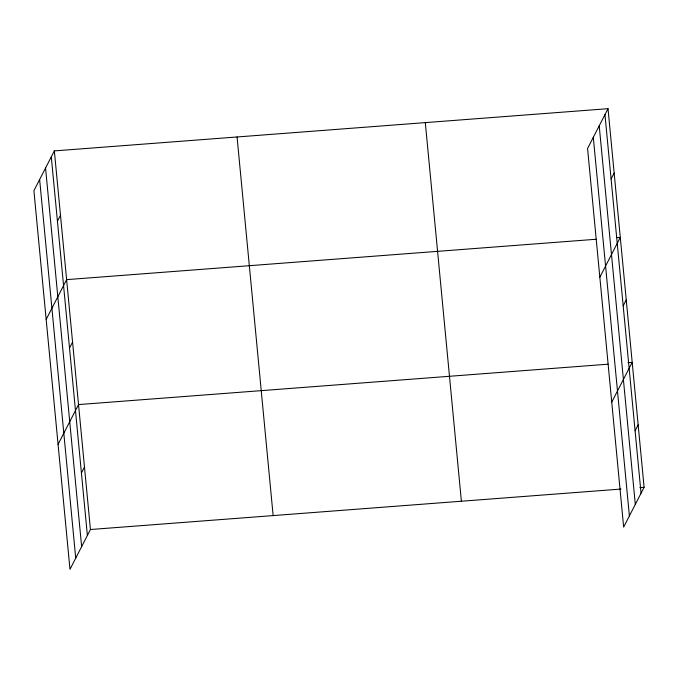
<?xml version="1.0" encoding="UTF-8"?>
<svg xmlns="http://www.w3.org/2000/svg" width="678" height="678" viewBox="0 0 678 678"><rect width="100%" height="100%" fill="white"/><g stroke="black" fill="none" stroke-linecap="round" stroke-linejoin="round"><path stroke-width="1.02" d="M54.35 150.906L33.9 190.704L69.978 569.317L90.437 529.518L54.35 150.906L608.022 108.683L644.1 487.296L623.65 527.094L587.563 148.482L608.022 108.683M57.427 221.223L60.486 215.273M46.172 319.431L66.622 279.633L596.131 239.258M69.52 348.06L72.571 342.102M58.079 444.37L78.529 404.58L608.039 364.196M81.428 472.998L84.479 467.049M611.09 179L614.149 173.051M599.835 277.209L620.285 237.41L617.133 237.656M623.184 305.837L626.243 299.879M611.742 402.147L632.193 362.349L627.989 362.671M635.091 430.776L638.151 424.826M90.437 529.518L620.997 489.058M639.896 487.609L644.1 487.296M604.962 114.633L641.041 493.245M599.216 125.803L635.303 504.415M593.301 137.312L629.387 515.924M425.309 122.616L461.387 501.228M237.063 136.973L273.141 515.585M51.299 156.855L87.377 535.467M45.553 168.025L81.64 546.638M39.638 179.534L75.724 558.147"/></g></svg>
